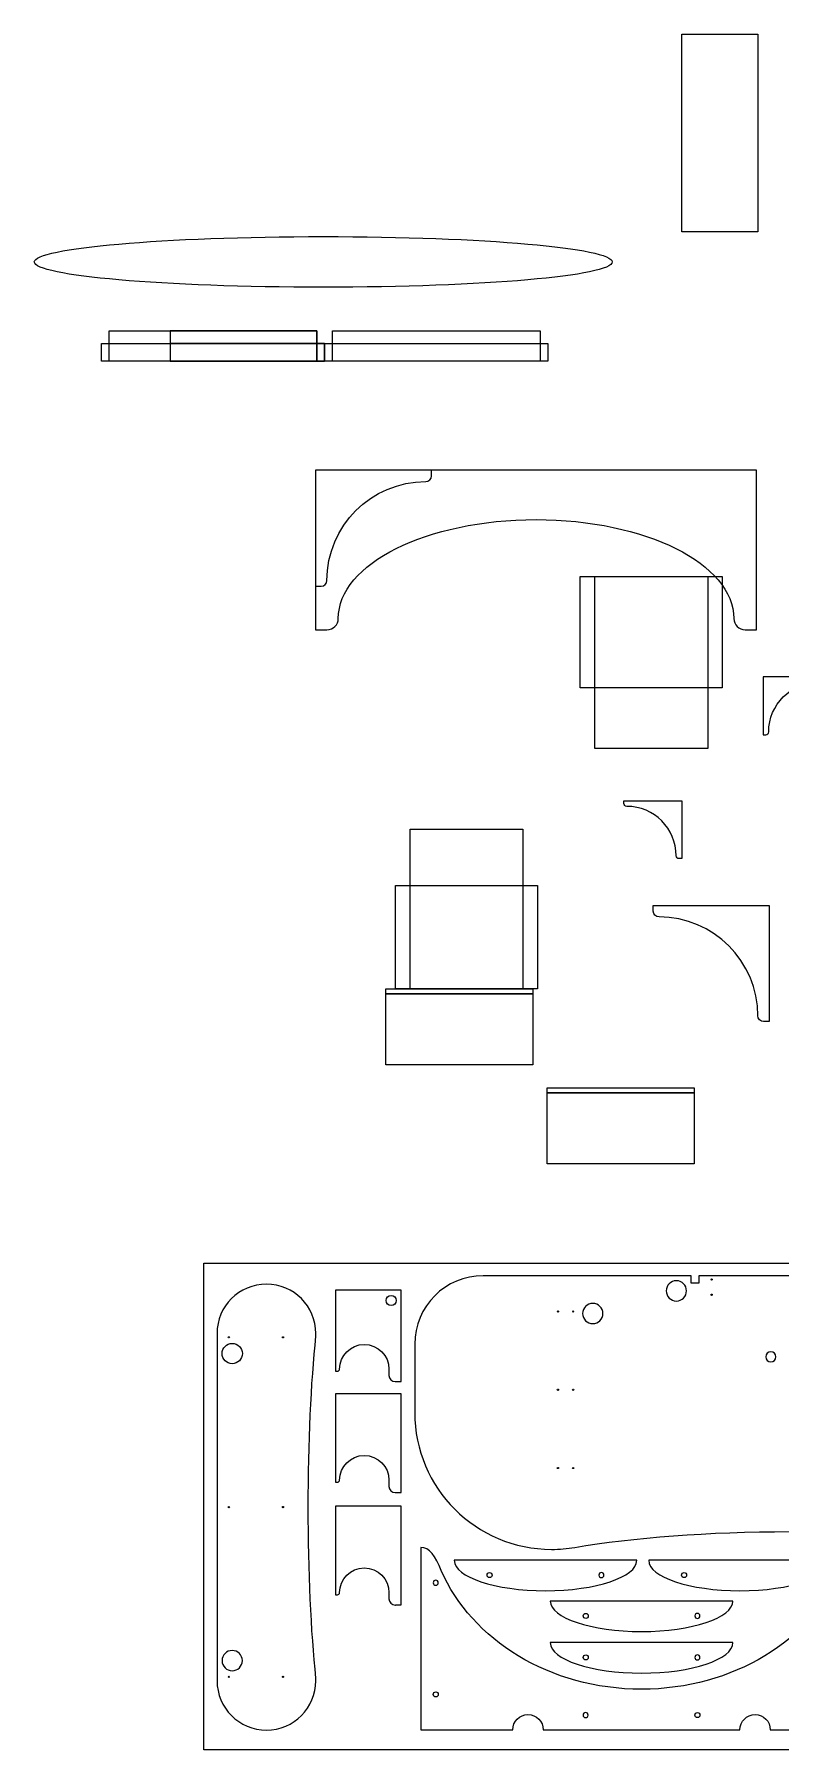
# Model space of a CAD drawing. Extents: x -964 to 14369, y 128 to 12314.
# Drawn here: x -964 to 4335, y 128 to 12314 of the extents above; entities that cross this region are included whole.
import ezdxf

# ---------------------------------------------------------------- set-up
doc = ezdxf.new("R2010")
doc.units = 0
doc.layers.add('desk_2009', color=7, linetype='CONTINUOUS')

msp = doc.modelspace()

# ---------------------------------------------------------------- linework, layer by layer
at = {"layer": 'desk_2009', "color": 1}
for points in [[(4172.665, 10909.562), (3632.665, 10909.562), (3632.665, 12313.562), (4172.665, 12313.562), (4172.665, 10909.562), (4172.665, 10909.562)], [(3140.0156, 10696.49), (3140.0156, 10696.49)], [(1097.439, 9990.957), (-486.561, 9990.957), (-486.561, 10116.957), (1097.439, 10116.957), (1097.439, 9990.957), (1097.439, 9990.957)], [(1042.854, 9990.957), (-431.974, 9990.957), (-431.974, 10206.957), (1042.854, 10206.957), (1042.854, 9990.957), (1042.854, 9990.957)], [(2681.439, 9990.957), (1097.439, 9990.957), (1097.439, 10116.957), (2681.439, 10116.957), (2681.439, 9990.957), (2681.439, 9990.957)], [(2626.854, 9990.957), (1152.026, 9990.957), (1152.026, 10206.957), (2626.854, 10206.957), (2626.854, 9990.957), (2626.854, 9990.957)], [(1032.4731, 9216.9434), (1032.4731, 8083.0784), (1113.4731, 8083.0784)], [(4083.4731, 8083.0784), (4164.4731, 8083.0784), (4164.4731, 8164.0784), (4164.4731, 8164.0784), (4164.4741, 9216.9434), (1032.4731, 9216.9434), (1032.4731, 9216.9434)], [(1815.4727, 9216.9414), (1815.4727, 9216.9434), (1032.4737, 9216.9434), (1032.4737, 8433.9614)], [(1855.9727, 9176.4414), (1855.9727, 9216.9414), (1815.4727, 9216.9414), (1815.4727, 9216.9414)], [(1815.4727, 9135.9344), (1815.4727, 9135.9414)], [(1032.4737, 8433.9214), (1032.4737, 8393.4414), (1072.9727, 8393.4414)], [(3920.855, 7671), (2912.855, 7671), (2912.855, 8463.002), (3920.855, 8463.002), (3920.855, 7671), (3920.855, 7671)], [(3817.188, 7239), (3016.526, 7239), (3016.526, 8463.002), (3817.188, 8463.002), (3817.188, 7239), (3817.188, 7239)], [(1194.4731, 8164.0784), (1194.4731, 8164.0784)], [(4601.4819, 7749.6479), (4601.4819, 7749.6489), (4209.9779, 7749.6489), (4209.9779, 7358.1589), (4209.9779, 7358.1489), (4209.9779, 7358.1389), (4209.9779, 7337.8989), (4230.2289, 7337.8989)], [(3222.376, 6849.2959), (3222.376, 6869.5459), (3242.626, 6869.5459), (3242.626, 6869.5459)], [(3242.626, 6869.5459), (3242.626, 6869.5469), (3634.13, 6869.5469), (3634.13, 6478.0569), (3634.13, 6478.0469), (3634.13, 6478.0369), (3634.13, 6457.7969), (3613.879, 6457.7969)], [(3242.626, 6829.0419), (3242.626, 6829.0459)], [(1703.668, 6667.569), (2504.33, 6667.569), (2504.33, 5533.634), (1703.668, 5533.634), (1703.668, 6667.569), (1703.668, 6667.569)], [(1600, 6267.357), (2608, 6267.357), (2608, 5533.634), (1600, 5533.634), (1600, 6267.357), (1600, 6267.357)], [(3430.978, 6084.0361), (3430.978, 6124.5361), (3471.478, 6124.5361), (3471.478, 6124.5361)], [(3471.478, 6124.5361), (3471.478, 6124.5381), (4254.477, 6124.5381), (4254.477, 5341.5561)], [(3471.478, 6043.5291), (3471.478, 6043.5361)], [(1532.063, 5497.635), (2576.062, 5497.635), (2576.062, 4993.635), (1532.063, 4993.635), (1532.063, 5497.635), (1532.063, 5497.635)], [(2576.063, 5497.635), (1532.064, 5497.635), (1532.064, 5533.635), (2576.063, 5533.635), (2576.063, 5497.635), (2576.063, 5497.635)], [(4173.478, 5341.5361), (4173.478, 5341.5501)], [(4254.477, 5341.5231), (4254.477, 5301.0361), (4213.978, 5301.0361)], [(3721.185, 4793.635), (2677.185, 4793.635), (2677.185, 4829.635), (3721.185, 4829.635), (3721.185, 4793.635), (3721.185, 4793.635)], [(2677.186, 4793.635), (3721.185, 4793.635), (3721.185, 4289.635), (2677.186, 4289.635), (2677.186, 4793.635), (2677.186, 4793.635)], [(7152.5, 128), (240.5, 128), (240.5, 3584), (7152.5, 3584), (7152.5, 128), (7152.5, 128)], [(6578.915, 3495.0449), (5102.527, 3495.0449), (5102.527, 3441.0449), (5048.527, 3441.0449), (5048.527, 3495.0449), (3753.311, 3495.0449), (3753.311, 3441.0449), (3699.311, 3441.0449), (3699.311, 3495.0449), (2222.919, 3495.0449)], [(3845.144, 3472.5449), (3845.144, 3472.5449)], [(1173.9194, 3391.3828), (1173.9194, 3229.3318), (1173.9174, 3229.3318), (1173.9174, 2816.4548), (1188.5424, 2816.4548)], [(1601.7714, 2743.4898), (1641.9174, 2743.4898), (1641.9174, 3391.3828), (1173.9194, 3391.3828), (1173.9194, 3391.3828)], [(1605.917, 3319.3828), (1605.917, 3319.3828)], [(3522.6841, 3387.0449), (3522.6841, 3387.0449)], [(3845.144, 3364.5449), (3845.144, 3364.5449)], [(2758.4182, 3240.5723), (2758.4182, 3240.5723)], [(2866.4182, 3240.5723), (2866.4182, 3240.5723)], [(2929.2917, 3226.375), (2929.2917, 3226.375)], [(333.1636, 3084.2773), (333.1636, 618.2773)], [(421.7241, 3057.2773), (421.7241, 3057.2773)], [(806.0776, 3057.2773), (806.0776, 3057.2773)], [(1035.1636, 3066.3393), (1035.1636, 3084.2773)], [(441.1631, 3013.8506), (441.1631, 3013.8506)], [(1736.919, 3009.0449), (1736.919, 2523.0449)], [(1203.1674, 2831.0798), (1203.1674, 2831.0818)], [(1554.1674, 2831.0818), (1554.1674, 2787.2068)], [(4229.915, 2918.7793), (4229.915, 2918.7793)], [(2758.4182, 2684.8018), (2758.4182, 2684.8018)], [(2866.4182, 2684.8018), (2866.4182, 2684.8018)], [(1601.7714, 1955.0037), (1641.9174, 1955.0037), (1641.9174, 2656.4767), (1173.9194, 2656.4767), (1173.9194, 2440.8457), (1173.9194, 2440.8457)], [(1173.9194, 2440.8457), (1173.9174, 2440.8457), (1173.9174, 2027.9687), (1188.5424, 2027.9687)], [(2749.4182, 2129.0313), (2749.4182, 2129.0313)], [(2857.4182, 2129.0313), (2857.4182, 2129.0313)], [(1203.1674, 2042.5937), (1203.1674, 2042.5957)], [(1554.1674, 2042.5957), (1554.1674, 1998.7207)], [(421.7241, 1851.4092), (421.7241, 1851.4092)], [(806.0776, 1851.4092), (806.0776, 1851.4092)], [(1601.7714, 1155.9578), (1641.9174, 1155.9578), (1641.9174, 1857.4308), (1173.9194, 1857.4308), (1173.9194, 1641.7998), (1173.9194, 1641.7998)], [(1173.9194, 1641.7998), (1173.9174, 1641.7998), (1173.9174, 1228.9228), (1188.5424, 1228.9228)], [(1781.4126, 1565.4489), (1781.4126, 269.4489)], [(3313.7154, 1473.3721), (2017.7164, 1473.3721)], [(2872.985, 1564.8429), (2872.985, 1564.6779)], [(4694.2749, 1473.3721), (3398.2759, 1473.3721)], [(2286.9565, 1368.4912), (2286.9565, 1368.4912)], [(3044.4741, 1368.4912), (3044.4741, 1368.4912)], [(3667.5161, 1368.4912), (3667.5161, 1368.4912)], [(1203.1674, 1243.5478), (1203.1674, 1243.5498)], [(1554.1674, 1243.5498), (1554.1674, 1199.6748)], [(1886.2935, 1296.208), (1886.2935, 1296.208)], [(2665.7144, 1257.3721), (2665.7144, 1257.3721)], [(4046.2739, 1257.3721), (4046.2739, 1257.3721)], [(3995.7578, 1183.4209), (2699.7588, 1183.4209)], [(2968.999, 1078.54), (2968.999, 1078.54)], [(3726.5166, 1078.54), (3726.5166, 1078.54)], [(3995.7578, 888.3291), (2699.7588, 888.3291)], [(3347.7568, 967.4209), (3347.7568, 967.4209)], [(2968.999, 783.4482), (2968.999, 783.4482)], [(3726.5166, 783.4482), (3726.5166, 783.4482)], [(421.7241, 645.2773), (421.7241, 645.2773)], [(441.1631, 688.7031), (441.1631, 688.7031)], [(806.0776, 645.2773), (806.0776, 645.2773)], [(1035.1636, 618.2773), (1035.1636, 636.4783)], [(1035.1636, 618.2773), (1035.1636, 618.2773)], [(3347.7568, 672.3291), (3347.7568, 672.3291)], [(1886.2935, 538.6904), (1886.2935, 538.6904)], [(2968.6533, 374.332), (2968.6533, 374.332)], [(3726.1709, 374.332), (3726.1709, 374.332)], [(1781.5146, 269.4489), (2433.2846, 269.4489)], [(2649.2846, 269.4489), (4045.7466, 269.4489)], [(4261.7466, 269.4489), (4913.3086, 269.4489)]]:
    msp.add_lwpolyline(points, dxfattribs=at)
at = {"layer": 'desk_2009', "color": 7}
for points in [[(0, 9990.955), (1042.852, 9990.955), (1042.852, 10206.956), (0, 10206.956), (0, 9990.955), (0, 9990.955)], [(0, 9990.955), (1097.441, 9990.955), (1097.441, 10116.955), (0, 10116.955), (0, 9990.955), (0, 9990.955)]]:
    msp.add_lwpolyline(points, dxfattribs=at)
for points in [[(-963.9844, 10696.49), (-963.9844, 10795.901), (-45.2724, 10876.49), (1088.0156, 10876.49)], [(1088.0156, 10876.49), (2221.3036, 10876.49), (3140.0156, 10795.901), (3140.0156, 10696.49)], [(1088.0156, 10516.49), (-45.2724, 10516.49), (-963.9844, 10597.078), (-963.9844, 10696.49)], [(3140.0156, 10696.49), (3140.0156, 10597.078), (2221.3036, 10516.49), (1088.0156, 10516.49)], [(3840.644, 3468.0449), (3840.644, 3470.5289), (3842.659, 3472.5449), (3845.144, 3472.5449)], [(3845.144, 3463.5449), (3842.659, 3463.5449), (3840.644, 3465.5589), (3840.644, 3468.0449)], [(3845.144, 3472.5449), (3847.629, 3472.5449), (3849.644, 3470.5289), (3849.644, 3468.0449)], [(3849.644, 3468.0449), (3849.644, 3465.5589), (3847.629, 3463.5449), (3845.144, 3463.5449)], [(3840.644, 3360.0449), (3840.644, 3362.5289), (3842.659, 3364.5449), (3845.144, 3364.5449)], [(3845.144, 3355.5449), (3842.659, 3355.5449), (3840.644, 3357.5589), (3840.644, 3360.0449)], [(3845.144, 3364.5449), (3847.629, 3364.5449), (3849.644, 3362.5289), (3849.644, 3360.0449)], [(3849.644, 3360.0449), (3849.644, 3357.5589), (3847.629, 3355.5449), (3845.144, 3355.5449)], [(2749.4182, 3240.5723), (2749.4182, 3243.0583), (2751.4332, 3245.0723), (2753.9182, 3245.0723)], [(2753.9182, 3236.0723), (2751.4332, 3236.0723), (2749.4182, 3238.0883), (2749.4182, 3240.5723)], [(2753.9182, 3245.0723), (2756.4032, 3245.0723), (2758.4182, 3243.0583), (2758.4182, 3240.5723)], [(2758.4182, 3240.5723), (2758.4182, 3238.0883), (2756.4032, 3236.0723), (2753.9182, 3236.0723)], [(2857.4182, 3240.5723), (2857.4182, 3243.0583), (2859.4332, 3245.0723), (2861.9182, 3245.0723)], [(2861.9182, 3236.0723), (2859.4332, 3236.0723), (2857.4182, 3238.0883), (2857.4182, 3240.5723)], [(2861.9182, 3245.0723), (2864.4032, 3245.0723), (2866.4182, 3243.0583), (2866.4182, 3240.5723)], [(2866.4182, 3240.5723), (2866.4182, 3238.0883), (2864.4032, 3236.0723), (2861.9182, 3236.0723)], [(412.7241, 3057.2773), (412.7241, 3059.7623), (414.7381, 3061.7773), (417.2241, 3061.7773)], [(417.2241, 3052.7773), (414.7381, 3052.7773), (412.7241, 3054.7923), (412.7241, 3057.2773)], [(417.2241, 3061.7773), (419.7081, 3061.7773), (421.7241, 3059.7623), (421.7241, 3057.2773)], [(421.7241, 3057.2773), (421.7241, 3054.7923), (419.7081, 3052.7773), (417.2241, 3052.7773)], [(797.0776, 3057.2773), (797.0776, 3059.7623), (799.0936, 3061.7773), (801.5776, 3061.7773)], [(801.5776, 3052.7773), (799.0936, 3052.7773), (797.0776, 3054.7923), (797.0776, 3057.2773)], [(801.5776, 3061.7773), (804.0636, 3061.7773), (806.0776, 3059.7623), (806.0776, 3057.2773)], [(806.0776, 3057.2773), (806.0776, 3054.7923), (804.0636, 3052.7773), (801.5776, 3052.7773)], [(2749.4182, 2684.8018), (2749.4182, 2687.2868), (2751.4332, 2689.3018), (2753.9182, 2689.3018)], [(2753.9182, 2680.3018), (2751.4332, 2680.3018), (2749.4182, 2682.3168), (2749.4182, 2684.8018)], [(2753.9182, 2689.3018), (2756.4032, 2689.3018), (2758.4182, 2687.2868), (2758.4182, 2684.8018)], [(2758.4182, 2684.8018), (2758.4182, 2682.3168), (2756.4032, 2680.3018), (2753.9182, 2680.3018)], [(2857.4182, 2684.8018), (2857.4182, 2687.2868), (2859.4332, 2689.3018), (2861.9182, 2689.3018)], [(2861.9182, 2680.3018), (2859.4332, 2680.3018), (2857.4182, 2682.3168), (2857.4182, 2684.8018)], [(2861.9182, 2689.3018), (2864.4032, 2689.3018), (2866.4182, 2687.2868), (2866.4182, 2684.8018)], [(2866.4182, 2684.8018), (2866.4182, 2682.3168), (2864.4032, 2680.3018), (2861.9182, 2680.3018)], [(2749.4182, 2129.0313), (2749.4182, 2131.5153), (2751.4332, 2133.5313), (2753.9182, 2133.5313)], [(2753.9182, 2124.5313), (2751.4332, 2124.5313), (2749.4182, 2126.5453), (2749.4182, 2129.0313)], [(2753.9182, 2133.5313), (2756.4032, 2133.5313), (2758.4182, 2131.5153), (2758.4182, 2129.0313)], [(2758.4182, 2129.0313), (2758.4182, 2126.5453), (2756.4032, 2124.5313), (2753.9182, 2124.5313)], [(2857.4182, 2129.0313), (2857.4182, 2131.5153), (2859.4332, 2133.5313), (2861.9182, 2133.5313)], [(2861.9182, 2124.5313), (2859.4332, 2124.5313), (2857.4182, 2126.5453), (2857.4182, 2129.0313)], [(2861.9182, 2133.5313), (2864.4032, 2133.5313), (2866.4182, 2131.5153), (2866.4182, 2129.0313)], [(2866.4182, 2129.0313), (2866.4182, 2126.5453), (2864.4032, 2124.5313), (2861.9182, 2124.5313)], [(412.7241, 1851.4092), (412.7241, 1853.8942), (414.7381, 1855.9092), (417.2241, 1855.9092)], [(417.2241, 1846.9092), (414.7381, 1846.9092), (412.7241, 1848.9242), (412.7241, 1851.4092)], [(417.2241, 1855.9092), (419.7081, 1855.9092), (421.7241, 1853.8942), (421.7241, 1851.4092)], [(421.7241, 1851.4092), (421.7241, 1848.9242), (419.7081, 1846.9092), (417.2241, 1846.9092)], [(797.0776, 1851.4092), (797.0776, 1853.8942), (799.0936, 1855.9092), (801.5776, 1855.9092)], [(801.5776, 1846.9092), (799.0936, 1846.9092), (797.0776, 1848.9242), (797.0776, 1851.4092)], [(801.5776, 1855.9092), (804.0636, 1855.9092), (806.0776, 1853.8942), (806.0776, 1851.4092)], [(806.0776, 1851.4092), (806.0776, 1848.9242), (804.0636, 1846.9092), (801.5776, 1846.9092)], [(412.7241, 645.2773), (412.7241, 647.7623), (414.7381, 649.7773), (417.2241, 649.7773)], [(417.2241, 640.7773), (414.7381, 640.7773), (412.7241, 642.7923), (412.7241, 645.2773)], [(417.2241, 649.7773), (419.7081, 649.7773), (421.7241, 647.7623), (421.7241, 645.2773)], [(421.7241, 645.2773), (421.7241, 642.7923), (419.7081, 640.7773), (417.2241, 640.7773)], [(797.0776, 645.2773), (797.0776, 647.7623), (799.0936, 649.7773), (801.5776, 649.7773)], [(801.5776, 640.7773), (799.0936, 640.7773), (797.0776, 642.7923), (797.0776, 645.2773)], [(801.5776, 649.7773), (804.0636, 649.7773), (806.0776, 647.7623), (806.0776, 645.2773)], [(806.0776, 645.2773), (806.0776, 642.7923), (804.0636, 640.7773), (801.5776, 640.7773)]]:
    msp.add_open_spline(points, degree=3, dxfattribs=at)
at = {"layer": 'desk_2009', "color": 1}
for points in [[(-963.9844, 10696.49), (-963.9844, 10795.901), (-45.2724, 10876.49), (1088.0156, 10876.49)], [(1088.0156, 10876.49), (2221.3036, 10876.49), (3140.0156, 10795.901), (3140.0156, 10696.49)], [(1088.0156, 10516.49), (-45.2724, 10516.49), (-963.9844, 10597.078), (-963.9844, 10696.49)], [(3140.0156, 10696.49), (3140.0156, 10597.078), (2221.3036, 10516.49), (1088.0156, 10516.49)], [(1815.4727, 9135.9414), (1837.8407, 9135.9414), (1855.9727, 9154.0744), (1855.9727, 9176.4414)], [(1113.4727, 8433.9554), (1113.4847, 8821.6504), (1427.7757, 9135.9344), (1815.4727, 9135.9344)], [(1194.4731, 8164.0784), (1194.4731, 8551.7824), (1823.0651, 8866.0784), (2598.4731, 8866.0784)], [(2598.4731, 8866.0784), (3373.8821, 8866.0784), (4002.4731, 8551.7824), (4002.4731, 8164.0784)], [(1032.4737, 8433.9614), (1032.4737, 8433.9544), (1032.4727, 8433.9474), (1032.4727, 8433.9414)], [(1032.4727, 8433.9414), (1032.4727, 8433.9354), (1032.4737, 8433.9284), (1032.4737, 8433.9214)], [(1072.9727, 8393.4414), (1095.3407, 8393.4414), (1113.4727, 8411.5744), (1113.4727, 8433.9414)], [(1113.4727, 8433.9414), (1113.4727, 8433.9464), (1113.4727, 8433.9514), (1113.4727, 8433.9554)], [(1113.4731, 8083.0784), (1158.2071, 8083.0784), (1194.4731, 8119.3424), (1194.4731, 8164.0784)], [(4002.4731, 8164.0784), (4002.4731, 8119.3424), (4038.7391, 8083.0784), (4083.4731, 8083.0784)], [(4250.4779, 7358.1559), (4250.4839, 7552.0029), (4407.6309, 7709.1439), (4601.4819, 7709.1439)], [(4230.2289, 7337.8989), (4241.4129, 7337.8989), (4250.4789, 7346.9649), (4250.4789, 7358.1489)], [(4250.4789, 7358.1489), (4250.4789, 7358.1519), (4250.4779, 7358.1539), (4250.4779, 7358.1559)], [(3242.626, 6829.0459), (3231.442, 6829.0459), (3222.376, 6838.1119), (3222.376, 6849.2959)], [(3593.63, 6478.0539), (3593.624, 6671.9009), (3436.477, 6829.0419), (3242.626, 6829.0419)], [(3593.629, 6478.0469), (3593.629, 6478.0499), (3593.63, 6478.0519), (3593.63, 6478.0539)], [(3613.879, 6457.7969), (3602.695, 6457.7969), (3593.629, 6466.8629), (3593.629, 6478.0469)], [(3471.478, 6043.5361), (3449.111, 6043.5361), (3430.978, 6061.6691), (3430.978, 6084.0361)], [(4173.478, 5341.5501), (4173.466, 5729.2451), (3859.175, 6043.5291), (3471.478, 6043.5291)], [(4213.978, 5301.0361), (4191.61, 5301.0361), (4173.478, 5319.1691), (4173.478, 5341.5361)], [(4254.477, 5341.5561), (4254.477, 5341.5491), (4254.478, 5341.5421), (4254.478, 5341.5421)], [(4254.478, 5341.5421), (4254.478, 5341.5301), (4254.477, 5341.5231), (4254.477, 5341.5231)], [(684.1636, 3435.2773), (490.3116, 3435.2773), (333.1636, 3278.1303), (333.1636, 3084.2773)], [(1035.1636, 3084.2773), (1035.1636, 3278.1303), (878.0166, 3435.2773), (684.1636, 3435.2773)], [(2222.919, 3495.0449), (1954.509, 3495.0449), (1736.919, 3277.4549), (1736.919, 3009.0449)], [(3594.6841, 3459.0449), (3554.9191, 3459.0449), (3522.6841, 3426.8089), (3522.6841, 3387.0449)], [(3666.6841, 3387.0449), (3666.6841, 3426.8089), (3634.4491, 3459.0449), (3594.6841, 3459.0449)], [(3840.644, 3468.0449), (3840.644, 3470.5289), (3842.659, 3472.5449), (3845.144, 3472.5449)], [(3845.144, 3463.5449), (3842.659, 3463.5449), (3840.644, 3465.5589), (3840.644, 3468.0449)], [(3845.144, 3472.5449), (3847.629, 3472.5449), (3849.644, 3470.5289), (3849.644, 3468.0449)], [(3849.644, 3468.0449), (3849.644, 3465.5589), (3847.629, 3463.5449), (3845.144, 3463.5449)], [(1533.917, 3319.3828), (1533.917, 3339.2648), (1550.035, 3355.3828), (1569.917, 3355.3828)], [(1569.917, 3283.3828), (1550.035, 3283.3828), (1533.917, 3299.5008), (1533.917, 3319.3828)], [(1569.917, 3355.3828), (1589.799, 3355.3828), (1605.917, 3339.2648), (1605.917, 3319.3828)], [(1605.917, 3319.3828), (1605.917, 3299.5008), (1589.799, 3283.3828), (1569.917, 3283.3828)], [(3001.2917, 3298.375), (2961.5267, 3298.375), (2929.2917, 3266.141), (2929.2917, 3226.375)], [(3073.2917, 3226.375), (3073.2917, 3266.141), (3041.0567, 3298.375), (3001.2917, 3298.375)], [(3522.6841, 3387.0449), (3522.6841, 3347.2789), (3554.9191, 3315.0449), (3594.6841, 3315.0449)], [(3594.6841, 3315.0449), (3634.4491, 3315.0449), (3666.6841, 3347.2789), (3666.6841, 3387.0449)], [(3840.644, 3360.0449), (3840.644, 3362.5289), (3842.659, 3364.5449), (3845.144, 3364.5449)], [(3845.144, 3355.5449), (3842.659, 3355.5449), (3840.644, 3357.5589), (3840.644, 3360.0449)], [(3845.144, 3364.5449), (3847.629, 3364.5449), (3849.644, 3362.5289), (3849.644, 3360.0449)], [(3849.644, 3360.0449), (3849.644, 3357.5589), (3847.629, 3355.5449), (3845.144, 3355.5449)], [(2749.4182, 3240.5723), (2749.4182, 3243.0583), (2751.4332, 3245.0723), (2753.9182, 3245.0723)], [(2753.9182, 3236.0723), (2751.4332, 3236.0723), (2749.4182, 3238.0883), (2749.4182, 3240.5723)], [(2753.9182, 3245.0723), (2756.4032, 3245.0723), (2758.4182, 3243.0583), (2758.4182, 3240.5723)], [(2758.4182, 3240.5723), (2758.4182, 3238.0883), (2756.4032, 3236.0723), (2753.9182, 3236.0723)], [(2857.4182, 3240.5723), (2857.4182, 3243.0583), (2859.4332, 3245.0723), (2861.9182, 3245.0723)], [(2861.9182, 3236.0723), (2859.4332, 3236.0723), (2857.4182, 3238.0883), (2857.4182, 3240.5723)], [(2861.9182, 3245.0723), (2864.4032, 3245.0723), (2866.4182, 3243.0583), (2866.4182, 3240.5723)], [(2866.4182, 3240.5723), (2866.4182, 3238.0883), (2864.4032, 3236.0723), (2861.9182, 3236.0723)], [(2929.2917, 3226.375), (2929.2917, 3186.611), (2961.5267, 3154.375), (3001.2917, 3154.375)], [(3001.2917, 3154.375), (3041.0567, 3154.375), (3073.2917, 3186.611), (3073.2917, 3226.375)], [(412.7241, 3057.2773), (412.7241, 3059.7623), (414.7381, 3061.7773), (417.2241, 3061.7773)], [(417.2241, 3052.7773), (414.7381, 3052.7773), (412.7241, 3054.7923), (412.7241, 3057.2773)], [(417.2241, 3061.7773), (419.7081, 3061.7773), (421.7241, 3059.7623), (421.7241, 3057.2773)], [(421.7241, 3057.2773), (421.7241, 3054.7923), (419.7081, 3052.7773), (417.2241, 3052.7773)], [(797.0776, 3057.2773), (797.0776, 3059.7623), (799.0936, 3061.7773), (801.5776, 3061.7773)], [(801.5776, 3052.7773), (799.0936, 3052.7773), (797.0776, 3054.7923), (797.0776, 3057.2773)], [(801.5776, 3061.7773), (804.0636, 3061.7773), (806.0776, 3059.7623), (806.0776, 3057.2773)], [(806.0776, 3057.2773), (806.0776, 3054.7923), (804.0636, 3052.7773), (801.5776, 3052.7773)], [(981.0306, 1851.4093), (981.0306, 2310.7423), (1001.2806, 2733.0013), (1035.1636, 3066.3393)], [(369.1631, 2941.8506), (369.1631, 2981.6156), (401.3991, 3013.8506), (441.1631, 3013.8506)], [(441.1631, 2869.8506), (401.3991, 2869.8506), (369.1631, 2902.0856), (369.1631, 2941.8506)], [(441.1631, 3013.8506), (480.9291, 3013.8506), (513.1631, 2981.6156), (513.1631, 2941.8506)], [(513.1631, 2941.8506), (513.1631, 2902.0856), (480.9291, 2869.8506), (441.1631, 2869.8506)], [(1203.1674, 2831.0818), (1203.1694, 2928.0068), (1281.7424, 3006.5808), (1378.6674, 3006.5808)], [(1378.6674, 3006.5808), (1475.5934, 3006.5808), (1554.1674, 2928.0068), (1554.1674, 2831.0818)], [(4265.915, 2954.7793), (4246.033, 2954.7793), (4229.915, 2938.6613), (4229.915, 2918.7793)], [(4301.915, 2918.7793), (4301.915, 2938.6613), (4285.797, 2954.7793), (4265.915, 2954.7793)], [(1188.5424, 2816.4548), (1196.6204, 2816.4548), (1203.1674, 2823.0028), (1203.1674, 2831.0798)], [(4229.915, 2918.7793), (4229.915, 2898.8963), (4246.033, 2882.7793), (4265.915, 2882.7793)], [(4265.915, 2882.7793), (4285.797, 2882.7793), (4301.915, 2898.8963), (4301.915, 2918.7793)], [(1554.1674, 2787.2068), (1554.1674, 2762.9748), (1573.8124, 2743.3318), (1598.0424, 2743.3318)], [(1598.0424, 2743.3318), (1599.2984, 2743.3318), (1600.5414, 2743.3868), (1601.7714, 2743.4898)], [(2749.4182, 2684.8018), (2749.4182, 2687.2868), (2751.4332, 2689.3018), (2753.9182, 2689.3018)], [(2753.9182, 2680.3018), (2751.4332, 2680.3018), (2749.4182, 2682.3168), (2749.4182, 2684.8018)], [(2753.9182, 2689.3018), (2756.4032, 2689.3018), (2758.4182, 2687.2868), (2758.4182, 2684.8018)], [(2758.4182, 2684.8018), (2758.4182, 2682.3168), (2756.4032, 2680.3018), (2753.9182, 2680.3018)], [(2857.4182, 2684.8018), (2857.4182, 2687.2868), (2859.4332, 2689.3018), (2861.9182, 2689.3018)], [(2861.9182, 2680.3018), (2859.4332, 2680.3018), (2857.4182, 2682.3168), (2857.4182, 2684.8018)], [(2861.9182, 2689.3018), (2864.4032, 2689.3018), (2866.4182, 2687.2868), (2866.4182, 2684.8018)], [(2866.4182, 2684.8018), (2866.4182, 2682.3168), (2864.4032, 2680.3018), (2861.9182, 2680.3018)], [(1736.919, 2523.0449), (1736.919, 1986.2239), (2172.098, 1551.0449), (2708.919, 1551.0449)], [(1203.1674, 2042.5957), (1203.1694, 2139.5207), (1281.7424, 2218.0947), (1378.6674, 2218.0947)], [(1378.6674, 2218.0947), (1475.5934, 2218.0947), (1554.1674, 2139.5207), (1554.1674, 2042.5957)], [(2749.4182, 2129.0313), (2749.4182, 2131.5153), (2751.4332, 2133.5313), (2753.9182, 2133.5313)], [(2753.9182, 2124.5313), (2751.4332, 2124.5313), (2749.4182, 2126.5453), (2749.4182, 2129.0313)], [(2753.9182, 2133.5313), (2756.4032, 2133.5313), (2758.4182, 2131.5153), (2758.4182, 2129.0313)], [(2758.4182, 2129.0313), (2758.4182, 2126.5453), (2756.4032, 2124.5313), (2753.9182, 2124.5313)], [(2857.4182, 2129.0313), (2857.4182, 2131.5153), (2859.4332, 2133.5313), (2861.9182, 2133.5313)], [(2861.9182, 2124.5313), (2859.4332, 2124.5313), (2857.4182, 2126.5453), (2857.4182, 2129.0313)], [(2861.9182, 2133.5313), (2864.4032, 2133.5313), (2866.4182, 2131.5153), (2866.4182, 2129.0313)], [(2866.4182, 2129.0313), (2866.4182, 2126.5453), (2864.4032, 2124.5313), (2861.9182, 2124.5313)], [(1188.5424, 2027.9687), (1196.6204, 2027.9687), (1203.1674, 2034.5167), (1203.1674, 2042.5937)], [(1554.1674, 1998.7207), (1554.1674, 1974.4887), (1573.8124, 1954.8457), (1598.0424, 1954.8457)], [(1598.0424, 1954.8457), (1599.2984, 1954.8457), (1600.5414, 1954.9007), (1601.7714, 1955.0037)], [(412.7241, 1851.4092), (412.7241, 1853.8942), (414.7381, 1855.9092), (417.2241, 1855.9092)], [(417.2241, 1846.9092), (414.7381, 1846.9092), (412.7241, 1848.9242), (412.7241, 1851.4092)], [(417.2241, 1855.9092), (419.7081, 1855.9092), (421.7241, 1853.8942), (421.7241, 1851.4092)], [(421.7241, 1851.4092), (421.7241, 1848.9242), (419.7081, 1846.9092), (417.2241, 1846.9092)], [(797.0776, 1851.4092), (797.0776, 1853.8942), (799.0936, 1855.9092), (801.5776, 1855.9092)], [(801.5776, 1846.9092), (799.0936, 1846.9092), (797.0776, 1848.9242), (797.0776, 1851.4092)], [(801.5776, 1855.9092), (804.0636, 1855.9092), (806.0776, 1853.8942), (806.0776, 1851.4092)], [(806.0776, 1851.4092), (806.0776, 1848.9242), (804.0636, 1846.9092), (801.5776, 1846.9092)], [(1035.1636, 636.4783), (1001.2806, 969.8173), (981.0306, 1392.0773), (981.0306, 1851.4093)], [(2872.985, 1564.6779), (3285.855, 1634.8069), (3818.921, 1677.0609), (4400.915, 1677.0609)], [(1925.2326, 1400.9169), (1887.0396, 1503.2429), (1836.6486, 1565.4489), (1781.4126, 1565.4489)], [(2017.7164, 1473.3721), (2017.7164, 1354.0781), (2307.8344, 1257.3721), (2665.7144, 1257.3721)], [(2665.7144, 1257.3721), (3023.5964, 1257.3721), (3313.7154, 1354.0781), (3313.7154, 1473.3721)], [(2708.919, 1551.0449), (2764.838, 1551.0449), (2819.65, 1555.7749), (2872.985, 1564.8429)], [(3398.2759, 1473.3721), (3398.2759, 1354.0781), (3688.3939, 1257.3721), (4046.2739, 1257.3721)], [(4046.2739, 1257.3721), (4404.1559, 1257.3721), (4694.2749, 1354.0781), (4694.2749, 1473.3721)], [(1203.1674, 1243.5498), (1203.1694, 1340.4748), (1281.7424, 1419.0488), (1378.6674, 1419.0488)], [(1378.6674, 1419.0488), (1475.5934, 1419.0488), (1554.1674, 1340.4748), (1554.1674, 1243.5498)], [(3347.4126, 557.3259), (2695.7776, 557.3259), (2140.1116, 908.2479), (1925.2326, 1400.9169)], [(2250.9565, 1368.4912), (2250.9565, 1378.4322), (2259.0155, 1386.4912), (2268.9565, 1386.4912)], [(2268.9565, 1350.4912), (2259.0155, 1350.4912), (2250.9565, 1358.5502), (2250.9565, 1368.4912)], [(2268.9565, 1386.4912), (2278.8975, 1386.4912), (2286.9565, 1378.4322), (2286.9565, 1368.4912)], [(2286.9565, 1368.4912), (2286.9565, 1358.5502), (2278.8975, 1350.4912), (2268.9565, 1350.4912)], [(3062.4741, 1386.4912), (3052.5331, 1386.4912), (3044.4741, 1378.4322), (3044.4741, 1368.4912)], [(3044.4741, 1368.4912), (3044.4741, 1358.5502), (3052.5331, 1350.4912), (3062.4741, 1350.4912)], [(3080.4741, 1368.4912), (3080.4741, 1378.4322), (3072.4151, 1386.4912), (3062.4741, 1386.4912)], [(3062.4741, 1350.4912), (3072.4151, 1350.4912), (3080.4741, 1358.5502), (3080.4741, 1368.4912)], [(4769.5776, 1400.8809), (4554.6866, 908.2309), (3999.0326, 557.3259), (3347.4126, 557.3259)], [(3631.5161, 1368.4912), (3631.5161, 1378.4322), (3639.5751, 1386.4912), (3649.5161, 1386.4912)], [(3649.5161, 1350.4912), (3639.5751, 1350.4912), (3631.5161, 1358.5502), (3631.5161, 1368.4912)], [(3649.5161, 1386.4912), (3659.4571, 1386.4912), (3667.5161, 1378.4322), (3667.5161, 1368.4912)], [(3667.5161, 1368.4912), (3667.5161, 1358.5502), (3659.4571, 1350.4912), (3649.5161, 1350.4912)], [(1188.5424, 1228.9228), (1196.6204, 1228.9228), (1203.1674, 1235.4708), (1203.1674, 1243.5478)], [(1886.2935, 1332.208), (1876.3525, 1332.208), (1868.2935, 1324.149), (1868.2935, 1314.208)], [(1868.2935, 1314.208), (1868.2935, 1304.267), (1876.3525, 1296.208), (1886.2935, 1296.208)], [(1904.2935, 1314.208), (1904.2935, 1324.149), (1896.2345, 1332.208), (1886.2935, 1332.208)], [(1886.2935, 1296.208), (1896.2345, 1296.208), (1904.2935, 1304.267), (1904.2935, 1314.208)], [(1554.1674, 1199.6748), (1554.1674, 1175.4428), (1573.8124, 1155.7998), (1598.0424, 1155.7998)], [(1598.0424, 1155.7998), (1599.2984, 1155.7998), (1600.5414, 1155.8548), (1601.7714, 1155.9578)], [(2699.7588, 1183.4209), (2699.7588, 1064.1269), (2989.8768, 967.4209), (3347.7568, 967.4209)], [(3347.7568, 967.4209), (3705.6388, 967.4209), (3995.7578, 1064.1269), (3995.7578, 1183.4209)], [(2932.999, 1078.54), (2932.999, 1088.481), (2941.058, 1096.54), (2950.999, 1096.54)], [(2950.999, 1060.54), (2941.058, 1060.54), (2932.999, 1068.599), (2932.999, 1078.54)], [(2950.999, 1096.54), (2960.94, 1096.54), (2968.999, 1088.481), (2968.999, 1078.54)], [(2968.999, 1078.54), (2968.999, 1068.599), (2960.94, 1060.54), (2950.999, 1060.54)], [(3744.5166, 1096.54), (3734.5756, 1096.54), (3726.5166, 1088.481), (3726.5166, 1078.54)], [(3726.5166, 1078.54), (3726.5166, 1068.599), (3734.5756, 1060.54), (3744.5166, 1060.54)], [(3762.5166, 1078.54), (3762.5166, 1088.481), (3754.4576, 1096.54), (3744.5166, 1096.54)], [(3744.5166, 1060.54), (3754.4576, 1060.54), (3762.5166, 1068.599), (3762.5166, 1078.54)], [(2699.7588, 888.3291), (2699.7588, 769.0351), (2989.8768, 672.3291), (3347.7568, 672.3291)], [(3347.7568, 672.3291), (3705.6388, 672.3291), (3995.7578, 769.0351), (3995.7578, 888.3291)], [(441.1631, 832.7031), (401.3991, 832.7031), (369.1631, 800.4681), (369.1631, 760.7031)], [(369.1631, 760.7031), (369.1631, 720.9381), (401.3991, 688.7031), (441.1631, 688.7031)], [(513.1631, 760.7031), (513.1631, 800.4681), (480.9291, 832.7031), (441.1631, 832.7031)], [(441.1631, 688.7031), (480.9291, 688.7031), (513.1631, 720.9381), (513.1631, 760.7031)], [(2932.999, 783.4482), (2932.999, 793.3892), (2941.058, 801.4482), (2950.999, 801.4482)], [(2950.999, 765.4482), (2941.058, 765.4482), (2932.999, 773.5072), (2932.999, 783.4482)], [(2950.999, 801.4482), (2960.94, 801.4482), (2968.999, 793.3892), (2968.999, 783.4482)], [(2968.999, 783.4482), (2968.999, 773.5072), (2960.94, 765.4482), (2950.999, 765.4482)], [(3744.5166, 801.4482), (3734.5756, 801.4482), (3726.5166, 793.3892), (3726.5166, 783.4482)], [(3726.5166, 783.4482), (3726.5166, 773.5072), (3734.5756, 765.4482), (3744.5166, 765.4482)], [(3762.5166, 783.4482), (3762.5166, 793.3892), (3754.4576, 801.4482), (3744.5166, 801.4482)], [(3744.5166, 765.4482), (3754.4576, 765.4482), (3762.5166, 773.5072), (3762.5166, 783.4482)], [(333.1636, 618.2773), (333.1636, 424.4243), (490.3116, 267.2773), (684.1636, 267.2773)], [(412.7241, 645.2773), (412.7241, 647.7623), (414.7381, 649.7773), (417.2241, 649.7773)], [(417.2241, 640.7773), (414.7381, 640.7773), (412.7241, 642.7923), (412.7241, 645.2773)], [(417.2241, 649.7773), (419.7081, 649.7773), (421.7241, 647.7623), (421.7241, 645.2773)], [(421.7241, 645.2773), (421.7241, 642.7923), (419.7081, 640.7773), (417.2241, 640.7773)], [(684.1636, 267.2773), (878.0166, 267.2773), (1035.1636, 424.4243), (1035.1636, 618.2773)], [(797.0776, 645.2773), (797.0776, 647.7623), (799.0936, 649.7773), (801.5776, 649.7773)], [(801.5776, 640.7773), (799.0936, 640.7773), (797.0776, 642.7923), (797.0776, 645.2773)], [(801.5776, 649.7773), (804.0636, 649.7773), (806.0776, 647.7623), (806.0776, 645.2773)], [(806.0776, 645.2773), (806.0776, 642.7923), (804.0636, 640.7773), (801.5776, 640.7773)], [(1868.2935, 520.6904), (1868.2935, 530.6314), (1876.3525, 538.6904), (1886.2935, 538.6904)], [(1886.2935, 502.6904), (1876.3525, 502.6904), (1868.2935, 510.7494), (1868.2935, 520.6904)], [(1886.2935, 538.6904), (1896.2345, 538.6904), (1904.2935, 530.6314), (1904.2935, 520.6904)], [(1904.2935, 520.6904), (1904.2935, 510.7494), (1896.2345, 502.6904), (1886.2935, 502.6904)], [(2433.2846, 269.4489), (2433.2846, 329.0959), (2481.6376, 377.4489), (2541.2846, 377.4489)], [(2541.2846, 377.4489), (2600.9316, 377.4489), (2649.2846, 329.0959), (2649.2846, 269.4489)], [(2950.6533, 392.332), (2940.7123, 392.332), (2932.6533, 384.273), (2932.6533, 374.332)], [(2932.6533, 374.332), (2932.6533, 364.391), (2940.7123, 356.332), (2950.6533, 356.332)], [(2968.6533, 374.332), (2968.6533, 384.273), (2960.5943, 392.332), (2950.6533, 392.332)], [(2950.6533, 356.332), (2960.5943, 356.332), (2968.6533, 364.391), (2968.6533, 374.332)], [(3726.1709, 374.332), (3726.1709, 384.273), (3734.2299, 392.332), (3744.1709, 392.332)], [(3744.1709, 356.332), (3734.2299, 356.332), (3726.1709, 364.391), (3726.1709, 374.332)], [(3744.1709, 392.332), (3754.1119, 392.332), (3762.1709, 384.273), (3762.1709, 374.332)], [(3762.1709, 374.332), (3762.1709, 364.391), (3754.1119, 356.332), (3744.1709, 356.332)], [(4045.7466, 269.4489), (4045.7466, 329.0959), (4094.0996, 377.4489), (4153.7466, 377.4489)], [(4153.7466, 377.4489), (4213.3936, 377.4489), (4261.7466, 329.0959), (4261.7466, 269.4489)], [(1781.4126, 269.4489), (1781.4466, 269.4489), (1781.4806, 269.4489), (1781.5146, 269.4489)]]:
    msp.add_open_spline(points, degree=3, dxfattribs=at)

doc.saveas('drawing.dxf')
